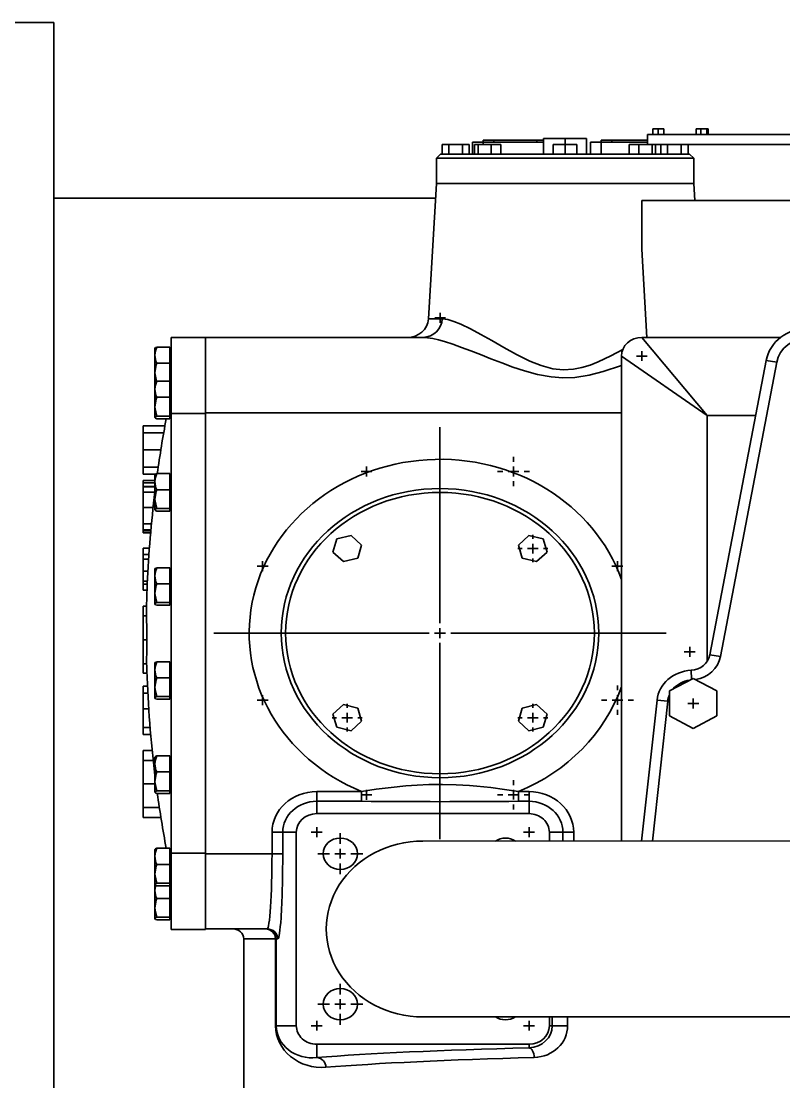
# Model space of a CAD drawing. Extents: x -12047294 to -5625356, y -1456591 to -622873.
# Drawn here: x -5749544.8 to -5749212.2, y -679261.5 to -678799.1 of the extents above; entities that cross this region are included whole.
import ezdxf

# ---------------------------------------------------------------- set-up
doc = ezdxf.new("R2010")
doc.units = 0
doc.header["$LTSCALE"] = 10
doc.header["$MEASUREMENT"] = 0
doc.layers.add('A-TEXTROOM-报建', color=210, linetype='Continuous')
doc.layers.add('M-W-EQUIP', color=156, linetype='Continuous', lineweight=35)

# ---------------------------------------------------------------- blocks, each defined once
blk = doc.blocks.new('300RT')
at = {"layer": 'M-W-EQUIP'}
for p, q in [((3973.77, 75.26, 0), (3973.77, 1548.94, 0)), ((3973.77, 1548.94, 0), (4005.76, 1548.94, 0)), ((3524.07, 1506.88, 0), (3682.09, 1506.88, 0)), ((3652.28, 1509.09, 0), (3652.28, 1506.88, 0)), ((3652.28, 1509.09, 0), (3653.07, 1509.09, 0)), ((3653.07, 1509.09, 0), (3653.07, 1506.88, 0)), ((3653.07, 1509.09, 0), (3656.01, 1509.09, 0)), ((3656.01, 1509.09, 0), (3656.01, 1506.88, 0)), ((3656.01, 1509.09, 0), (3658.16, 1509.09, 0)), ((3658.16, 1509.09, 0), (3658.16, 1506.88, 0)), ((3674.19, 1509.09, 0), (3674.19, 1506.88, 0)), ((3674.19, 1509.09, 0), (3676.82, 1509.09, 0)), ((3676.82, 1509.09, 0), (3676.82, 1506.88, 0)), ((3676.82, 1509.09, 0), (3679.45, 1509.09, 0)), ((3679.45, 1509.09, 0), (3679.45, 1506.88, 0)), ((3682.09, 1503.22, 0), (3682.09, 1506.88, 0)), ((3712.11, 1505.42, 0), (3712.11, 1499.55, 0)), ((3712.11, 1505.42, 0), (3722.64, 1505.42, 0)), ((3722.64, 1505.42, 0), (3722.64, 1503.22, 0)), ((3722.64, 1505.42, 0), (3733.18, 1505.42, 0)), ((3733.18, 1505.42, 0), (3733.18, 1499.55, 0)), ((3524.07, 1503.22, 0), (3662.23, 1503.22, 0)), ((3662.23, 1503.22, 0), (3524.07, 1503.22, 0)), ((3662.23, 1503.22, 0), (3662.23, 1499.55, 0)), ((3662.23, 1503.22, 0), (3665.57, 1503.22, 0)), ((3665.57, 1503.22, 0), (3665.57, 1499.55, 0)), ((3665.57, 1503.22, 0), (3672.26, 1503.22, 0)), ((3672.26, 1503.22, 0), (3672.26, 1499.55, 0)), ((3672.26, 1503.22, 0), (3675.61, 1503.22, 0)), ((3675.61, 1503.22, 0), (3675.61, 1499.55, 0)), ((3675.61, 1503.22, 0), (3678.19, 1503.22, 0)), ((3678.19, 1503.22, 0), (3675.61, 1503.22, 0)), ((3678.19, 1503.22, 0), (3678.19, 1499.55, 0)), ((3678.19, 1503.22, 0), (3679.92, 1503.22, 0)), ((3679.92, 1503.22, 0), (3679.92, 1499.55, 0)), ((3679.92, 1503.22, 0), (3686.39, 1503.22, 0)), ((3682.09, 1504.83, 0), (3699.68, 1504.83, 0)), ((3682.09, 1504.1, 0), (3704.95, 1504.1, 0)), ((3686.39, 1503.22, 0), (3686.39, 1499.55, 0)), ((3686.39, 1503.22, 0), (3691.12, 1503.22, 0)), ((3691.12, 1503.22, 0), (3691.12, 1499.55, 0)), ((3699.68, 1504.83, 0), (3699.68, 1504.1, 0)), ((3699.68, 1504.83, 0), (3704.95, 1504.83, 0)), ((3704.95, 1504.83, 0), (3704.95, 1504.1, 0)), ((3704.95, 1504.1, 0), (3710.21, 1504.1, 0)), ((3704.95, 1504.1, 0), (3704.95, 1499.55, 0)), ((3710.21, 1504.1, 0), (3710.21, 1499.55, 0)), ((3716.85, 1503.22, 0), (3716.85, 1499.55, 0)), ((3716.85, 1503.22, 0), (3722.64, 1503.22, 0)), ((3722.64, 1503.22, 0), (3722.64, 1499.55, 0)), ((3722.64, 1503.22, 0), (3728.44, 1503.22, 0)), ((3728.44, 1503.22, 0), (3728.44, 1499.55, 0)), ((3733.18, 1504.83, 0), (3736.55, 1504.83, 0)), ((3733.18, 1504.1, 0), (3762.89, 1504.1, 0)), ((3736.55, 1504.83, 0), (3736.55, 1504.1, 0)), ((3736.55, 1504.83, 0), (3757.62, 1504.83, 0)), ((3754.17, 1503.22, 0), (3754.17, 1499.55, 0)), ((3754.17, 1503.22, 0), (3758.9, 1503.22, 0)), ((3757.62, 1504.83, 0), (3757.62, 1504.1, 0)), ((3757.62, 1504.83, 0), (3762.89, 1504.83, 0)), ((3758.9, 1503.22, 0), (3758.9, 1499.55, 0)), ((3758.9, 1503.22, 0), (3765.37, 1503.22, 0)), ((3762.89, 1504.83, 0), (3762.89, 1504.1, 0)), ((3762.89, 1504.1, 0), (3768.15, 1504.1, 0)), ((3762.89, 1504.1, 0), (3762.89, 1503.22, 0)), ((3765.37, 1503.22, 0), (3765.37, 1499.55, 0)), ((3765.37, 1503.22, 0), (3767.1, 1503.22, 0)), ((3767.1, 1503.22, 0), (3767.1, 1499.55, 0)), ((3768.15, 1504.1, 0), (3768.15, 1499.55, 0)), ((3769.68, 1503.22, 0), (3769.68, 1499.55, 0)), ((3769.68, 1503.22, 0), (3773.03, 1503.22, 0)), ((3773.03, 1503.22, 0), (3773.03, 1499.55, 0)), ((3773.03, 1503.22, 0), (3779.72, 1503.22, 0)), ((3779.72, 1503.22, 0), (3779.72, 1499.55, 0)), ((3779.72, 1503.22, 0), (3783.06, 1503.22, 0)), ((3783.06, 1503.22, 0), (3783.06, 1499.55, 0)), ((3661.54, 1499.55, 0), (3659.44, 1498.08, 0)), ((3659.44, 1498.08, 0), (3659.44, 1488.54, 0)), ((3785.85, 1498.08, 0), (3659.44, 1498.08, 0)), ((3661.54, 1499.55, 0), (3783.74, 1499.55, 0)), ((3785.85, 1498.08, 0), (3783.74, 1499.55, 0)), ((3785.85, 1488.54, 0), (3785.85, 1498.08, 0)), ((3659.44, 1488.54, 0), (3658.95, 1482.09, 0)), ((3659.44, 1488.54, 0), (3785.85, 1488.54, 0)), ((3785.85, 1488.54, 0), (3659.44, 1488.54, 0)), ((3789.68, 1437.68, 0), (3785.85, 1488.54, 0)), ((3684.93, 1482.09, 0), (3579.31, 1482.09, 0)), ((3684.93, 1482.09, 0), (3684.93, 1463.89, 0)), ((3786.26, 1482.97, 0), (3973.77, 1482.97, 0)), ((3684.93, 1463.89, 0), (3682.4, 1430.73, 0)), ((3780.29, 1437.44, 0), (3783.01, 1437.68, 0)), ((3783.96, 1438.07, 0), (3781.28, 1438.07, 0)), ((3783.01, 1437.68, 0), (3789.68, 1437.68, 0)), ((3783.96, 1438.07, 0), (3783.96, 1439.93, 0)), ((3783.96, 1438.07, 0), (3786.63, 1438.07, 0)), ((3783.96, 1438.07, 0), (3783.96, 1436.2, 0)), ((3763.95, 1431.88, 0), (3769.06, 1433.99, 0)), ((3769.06, 1433.99, 0), (3773.81, 1435.74, 0)), ((3773.81, 1435.74, 0), (3777.2, 1436.77, 0)), ((3777.2, 1436.77, 0), (3780.29, 1437.44, 0)), ((3616.77, 1430.73, 0), (3684.93, 1430.73, 0)), ((3652.8, 1401.38, 0), (3684.93, 1430.73, 0)), ((3752.68, 1426.95, 0), (3758.56, 1429.54, 0)), ((3758.56, 1429.54, 0), (3763.95, 1431.88, 0)), ((3784.82, 1429.83, 0), (3781.83, 1429.19, 0)), ((3787.63, 1430.32, 0), (3784.82, 1429.83, 0)), ((3790.17, 1430.62, 0), (3787.63, 1430.32, 0)), ((3792.49, 1430.73, 0), (3790.17, 1430.62, 0)), ((3899.31, 1430.73, 0), (3792.49, 1430.73, 0)), ((3899.31, 1430.73, 0), (3899.31, 1402.48, 0)), ((3916.16, 1430.73, 0), (3899.31, 1430.73, 0)), ((3916.16, 1430.73, 0), (3916.16, 1402.12, 0)), ((3684.93, 1423.76, 0), (3684.93, 1425.62, 0)), ((3694.28, 1426.24, 0), (3700.17, 1423.8, 0)), ((3746.48, 1424.34, 0), (3752.68, 1426.95, 0)), ((3768.87, 1425.68, 0), (3764.14, 1424.27, 0)), ((3773.44, 1427.01, 0), (3768.87, 1425.68, 0)), ((3777.74, 1428.18, 0), (3773.44, 1427.01, 0)), ((3781.83, 1429.19, 0), (3777.74, 1428.18, 0)), ((3916.8, 1426.7, 0), (3916.16, 1426.7, 0)), ((3916.8, 1424.12, 0), (3916.8, 1427.14, 0)), ((3916.8, 1427.14, 0), (3923.22, 1427.14, 0)), ((3923.22, 1427.14, 0), (3923.83, 1425.66, 0)), ((3923.83, 1425.66, 0), (3924.06, 1424.12, 0)), ((3924.06, 1424.12, 0), (3924.06, 1426.7, 0)), ((3623.83, 1422.1, 0), (3618.64, 1421.47, 0)), ((3623.83, 1422.1, 0), (3651.54, 1311.52, 0)), ((3652.8, 1401.38, 0), (3694.94, 1423.76, 0)), ((3684.93, 1423.76, 0), (3682.25, 1423.76, 0)), ((3684.93, 1423.76, 0), (3687.61, 1423.76, 0)), ((3684.93, 1423.76, 0), (3684.93, 1421.9, 0)), ((3694.94, 1423.76, 0), (3694.94, 1241.67, 0)), ((3700.17, 1423.8, 0), (3706.4, 1421.54, 0)), ((3734.42, 1420.21, 0), (3739.93, 1421.89, 0)), ((3739.93, 1421.89, 0), (3746.48, 1424.34, 0)), ((3759.02, 1422.72, 0), (3753.75, 1421.17, 0)), ((3764.14, 1424.27, 0), (3759.02, 1422.72, 0)), ((3916.8, 1421.09, 0), (3916.8, 1424.12, 0)), ((3924.06, 1417.57, 0), (3924.06, 1424.12, 0)), ((3646.35, 1310.89, 0), (3618.64, 1421.47, 0)), ((3703.9, 1417.91, 0), (3694.94, 1420.2, 0)), ((3710.85, 1416.56, 0), (3703.9, 1417.91, 0)), ((3706.4, 1421.54, 0), (3710.28, 1420.37, 0)), ((3710.28, 1420.37, 0), (3714.34, 1419.42, 0)), ((3714.34, 1419.42, 0), (3718.53, 1418.79, 0)), ((3718.53, 1418.79, 0), (3723.57, 1418.6, 0)), ((3723.57, 1418.6, 0), (3728.58, 1419.01, 0)), ((3728.58, 1419.01, 0), (3734.42, 1420.21, 0)), ((3742.59, 1418.19, 0), (3736.19, 1416.85, 0)), ((3748.25, 1419.62, 0), (3742.59, 1418.19, 0)), ((3753.75, 1421.17, 0), (3748.25, 1419.62, 0)), ((3916.8, 1421.09, 0), (3923.22, 1421.09, 0)), ((3916.8, 1417.57, 0), (3916.8, 1421.09, 0)), ((3916.8, 1414.31, 0), (3916.8, 1417.57, 0)), ((3923.22, 1421.09, 0), (3923.5, 1420.42, 0)), ((3923.5, 1420.42, 0), (3924.06, 1417.57, 0)), ((3924.06, 1417.57, 0), (3924.02, 1416.78, 0)), ((3924.06, 1417.57, 0), (3924.06, 1413.81, 0)), ((3717.9, 1415.73, 0), (3710.85, 1416.56, 0)), ((3723.76, 1415.58, 0), (3717.9, 1415.73, 0)), ((3729.49, 1415.91, 0), (3723.76, 1415.58, 0)), ((3736.19, 1416.85, 0), (3729.49, 1415.91, 0)), ((3916.8, 1413.86, 0), (3916.16, 1413.86, 0)), ((3916.8, 1411.29, 0), (3916.8, 1414.31, 0)), ((3916.8, 1414.31, 0), (3923.22, 1414.31, 0)), ((3923.22, 1414.31, 0), (3923.83, 1412.83, 0)), ((3924.02, 1416.78, 0), (3923.29, 1414.31, 0)), ((3924.06, 1411.29, 0), (3924.06, 1413.86, 0)), ((3916.8, 1408.26, 0), (3916.8, 1411.29, 0)), ((3923.83, 1412.83, 0), (3924.06, 1411.29, 0)), ((3924.06, 1404.74, 0), (3924.06, 1411.29, 0)), ((3916.8, 1404.74, 0), (3916.8, 1408.26, 0)), ((3916.8, 1408.26, 0), (3923.22, 1408.26, 0)), ((3923.22, 1408.26, 0), (3923.5, 1407.59, 0)), ((3923.5, 1407.59, 0), (3924.06, 1404.74, 0)), ((3899.31, 1402.48, 0), (3694.94, 1402.48, 0)), ((3899.31, 1402.48, 0), (3899.31, 1236.9, 0)), ((3916.16, 1402.12, 0), (3899.31, 1402.12, 0)), ((3899.31, 1402.12, 0), (3899.31, 1237.05, 0)), ((3916.16, 1402.12, 0), (3916.16, 1237.05, 0)), ((3916.8, 1401.22, 0), (3916.8, 1404.74, 0)), ((3924.02, 1403.95, 0), (3923.22, 1401.22, 0)), ((3924.06, 1404.74, 0), (3924.02, 1403.95, 0)), ((3924.06, 1404.74, 0), (3924.06, 1400.72, 0)), ((3652.8, 1401.38, 0), (3629.02, 1401.38, 0)), ((3652.8, 1309.15, 0), (3652.8, 1401.38, 0)), ((3916.16, 1400.66, 0), (3916.8, 1400.66, 0)), ((3916.8, 1401.22, 0), (3923.22, 1401.22, 0)), ((3916.8, 1400.72, 0), (3916.8, 1401.22, 0)), ((3916.8, 1400.21, 0), (3916.8, 1400.72, 0)), ((3916.8, 1400.21, 0), (3923.22, 1400.21, 0)), ((3923.22, 1401.22, 0), (3923.83, 1400.97, 0)), ((3923.83, 1400.97, 0), (3924.06, 1400.72, 0)), ((3784.06, 1323.4, 0), (3784.06, 1397.06, 0)), ((3919.17, 1397.58, 0), (3929.86, 1397.58, 0)), ((3919.78, 1394.96, 0), (3929.86, 1394.96, 0)), ((3929.86, 1397.58, 0), (3929.86, 1394.96, 0)), ((3929.86, 1394.96, 0), (3929.86, 1388.49, 0)), ((3747.96, 1384.09, 0), (3747.96, 1385.93, 0)), ((3921.18, 1388.49, 0), (3929.86, 1388.49, 0)), ((3929.86, 1388.49, 0), (3929.86, 1382.02, 0)), ((3747.96, 1380.42, 0), (3747.96, 1382.26, 0)), ((3820.16, 1380.42, 0), (3820.16, 1382.29, 0)), ((3922.46, 1382.02, 0), (3929.86, 1382.02, 0)), ((3929.86, 1382.02, 0), (3929.86, 1379.4, 0)), ((3742.69, 1380.42, 0), (3740.06, 1380.42, 0)), ((3747.96, 1380.42, 0), (3745.33, 1380.42, 0)), ((3747.96, 1380.42, 0), (3750.6, 1380.42, 0)), ((3747.96, 1380.42, 0), (3747.96, 1378.59, 0)), ((3753.23, 1380.42, 0), (3755.86, 1380.42, 0)), ((3820.16, 1380.42, 0), (3817.48, 1380.42, 0)), ((3820.16, 1380.42, 0), (3822.84, 1380.42, 0)), ((3820.16, 1380.42, 0), (3820.16, 1378.56, 0)), ((3916.8, 1379.18, 0), (3916.16, 1379.18, 0)), ((3916.8, 1376.6, 0), (3916.8, 1379.62, 0)), ((3916.8, 1379.62, 0), (3923.22, 1379.62, 0)), ((3923.22, 1379.62, 0), (3923.83, 1378.14, 0)), ((3923.78, 1379.4, 0), (3929.86, 1379.4, 0)), ((3923.83, 1378.14, 0), (3924.06, 1376.6, 0)), ((3924.06, 1376.6, 0), (3924.06, 1379.18, 0)), ((3747.96, 1376.75, 0), (3747.96, 1374.92, 0)), ((3916.8, 1373.58, 0), (3916.8, 1376.6, 0)), ((3924.06, 1377.05, 0), (3929.86, 1377.05, 0)), ((3924.06, 1370.05, 0), (3924.06, 1376.6, 0)), ((3924.06, 1376.17, 0), (3929.86, 1376.17, 0)), ((3924.06, 1374.83, 0), (3929.86, 1374.83, 0)), ((3924.06, 1374.63, 0), (3929.86, 1374.63, 0)), ((3929.86, 1377.05, 0), (3929.86, 1376.17, 0)), ((3916.8, 1373.58, 0), (3923.22, 1373.58, 0)), ((3916.8, 1370.05, 0), (3916.8, 1373.58, 0)), ((3916.8, 1366.53, 0), (3916.8, 1370.05, 0)), ((3923.22, 1373.58, 0), (3923.5, 1372.9, 0)), ((3923.5, 1372.9, 0), (3924.06, 1370.05, 0)), ((3924.06, 1370.05, 0), (3924.02, 1369.27, 0)), ((3924.06, 1370.05, 0), (3924.06, 1366.03, 0)), ((3924.1, 1372.63, 0), (3929.86, 1372.63, 0)), ((3916.16, 1365.97, 0), (3916.8, 1365.97, 0)), ((3916.8, 1366.53, 0), (3923.22, 1366.53, 0)), ((3916.8, 1366.03, 0), (3916.8, 1366.53, 0)), ((3916.8, 1365.53, 0), (3916.8, 1366.03, 0)), ((3924.02, 1369.27, 0), (3923.22, 1366.53, 0)), ((3923.22, 1366.53, 0), (3923.83, 1366.28, 0)), ((3923.83, 1366.28, 0), (3924.06, 1366.03, 0)), ((3924.97, 1366.88, 0), (3929.86, 1366.88, 0)), ((3916.8, 1365.53, 0), (3923.22, 1365.53, 0)), ((3925.79, 1360.72, 0), (3929.86, 1360.72, 0)), ((3926.07, 1358.45, 0), (3929.86, 1358.45, 0)), ((3926.1, 1358.19, 0), (3929.86, 1358.19, 0)), ((3733.32, 1355.07, 0), (3731.43, 1350.16, 0)), ((3740.37, 1356.38, 0), (3733.32, 1355.07, 0)), ((3738.48, 1355.14, 0), (3738.48, 1356.61, 0)), ((3745.53, 1352.79, 0), (3740.37, 1356.38, 0)), ((3827.75, 1356.38, 0), (3822.59, 1352.79, 0)), ((3834.8, 1355.07, 0), (3827.75, 1356.38, 0)), ((3836.69, 1350.16, 0), (3834.8, 1355.07, 0)), ((3926.2, 1357.32, 0), (3929.86, 1357.32, 0)), ((3733.21, 1351.47, 0), (3731.11, 1351.47, 0)), ((3731.43, 1350.16, 0), (3736.59, 1346.56, 0)), ((3738.48, 1351.47, 0), (3735.85, 1351.47, 0)), ((3738.48, 1351.47, 0), (3738.48, 1353.31, 0)), ((3738.48, 1351.47, 0), (3741.11, 1351.47, 0)), ((3738.48, 1351.47, 0), (3738.48, 1349.64, 0)), ((3743.64, 1347.88, 0), (3745.53, 1352.79, 0)), ((3743.75, 1351.47, 0), (3745.85, 1351.47, 0)), ((3822.59, 1352.79, 0), (3824.48, 1347.88, 0)), ((3831.53, 1346.56, 0), (3836.69, 1350.16, 0)), ((3926.79, 1351.68, 0), (3929.86, 1351.68, 0)), ((3929.86, 1351.68, 0), (3929.86, 1349.24, 0)), ((3696.91, 1344.87, 0), (3696.91, 1346.73, 0)), ((3736.59, 1346.56, 0), (3743.64, 1347.88, 0)), ((3738.48, 1347.8, 0), (3738.48, 1346.34, 0)), ((3824.48, 1347.88, 0), (3831.53, 1346.56, 0)), ((3871.21, 1344.87, 0), (3871.21, 1346.73, 0)), ((3927.02, 1349.24, 0), (3929.86, 1349.24, 0)), ((3927.17, 1347.48, 0), (3929.86, 1347.48, 0)), ((3696.91, 1344.87, 0), (3694.23, 1344.87, 0)), ((3696.91, 1344.87, 0), (3699.59, 1344.87, 0)), ((3696.91, 1344.87, 0), (3696.91, 1343.01, 0)), ((3871.21, 1344.87, 0), (3868.54, 1344.87, 0)), ((3871.21, 1344.87, 0), (3873.89, 1344.87, 0)), ((3871.21, 1344.87, 0), (3871.21, 1343.01, 0)), ((3916.8, 1343.85, 0), (3916.16, 1343.85, 0)), ((3916.8, 1341.27, 0), (3916.8, 1344.29, 0)), ((3916.8, 1344.29, 0), (3923.22, 1344.29, 0)), ((3923.22, 1344.29, 0), (3923.83, 1342.81, 0)), ((3923.83, 1342.81, 0), (3924.06, 1341.27, 0)), ((3924.06, 1341.27, 0), (3924.06, 1343.85, 0)), ((3927.51, 1342.96, 0), (3929.86, 1342.96, 0)), ((3916.8, 1338.25, 0), (3916.8, 1341.27, 0)), ((3916.8, 1334.73, 0), (3916.8, 1338.25, 0)), ((3916.8, 1338.25, 0), (3923.22, 1338.25, 0)), ((3923.22, 1338.25, 0), (3923.5, 1337.57, 0)), ((3924.06, 1334.73, 0), (3924.06, 1341.27, 0)), ((3927.73, 1339.21, 0), (3929.86, 1339.21, 0)), ((3927.94, 1335.87, 0), (3927.83, 1338.13, 0)), ((3927.83, 1338.13, 0), (3929.86, 1338.13, 0)), ((3929.86, 1338.13, 0), (3929.86, 1335.87, 0)), ((3916.8, 1331.2, 0), (3916.8, 1334.73, 0)), ((3923.5, 1337.57, 0), (3924.06, 1334.73, 0)), ((3924.06, 1334.73, 0), (3924.02, 1333.94, 0)), ((3924.06, 1334.73, 0), (3924.06, 1330.7, 0)), ((3927.94, 1335.87, 0), (3929.86, 1335.87, 0)), ((3916.16, 1330.65, 0), (3916.8, 1330.65, 0)), ((3916.8, 1331.2, 0), (3923.22, 1331.2, 0)), ((3916.8, 1330.7, 0), (3916.8, 1331.2, 0)), ((3916.8, 1330.2, 0), (3916.8, 1330.7, 0)), ((3916.8, 1330.2, 0), (3923.22, 1330.2, 0)), ((3924.02, 1333.94, 0), (3923.22, 1331.2, 0)), ((3923.22, 1331.2, 0), (3923.83, 1330.96, 0)), ((3923.83, 1330.96, 0), (3924.06, 1330.7, 0)), ((3928.19, 1329.85, 0), (3929.86, 1329.85, 0)), ((3928.22, 1326.27, 0), (3929.86, 1326.27, 0)), ((3778.79, 1319.73, 0), (3673.03, 1319.73, 0)), ((3784.06, 1319.73, 0), (3781.43, 1319.73, 0)), ((3784.06, 1319.73, 0), (3784.06, 1321.56, 0)), ((3784.06, 1319.73, 0), (3786.69, 1319.73, 0)), ((3784.06, 1319.73, 0), (3784.06, 1317.89, 0)), ((3789.33, 1319.73, 0), (3895.09, 1319.73, 0)), ((3661.39, 1312.72, 0), (3661.39, 1314.58, 0)), ((3784.06, 1316.06, 0), (3784.06, 1242.4, 0)), ((3928.07, 1315.47, 0), (3928.06, 1317.19, 0)), ((3928.06, 1317.19, 0), (3929.86, 1317.19, 0)), ((3928.08, 1313.66, 0), (3928.07, 1315.47, 0)), ((3651.54, 1311.52, 0), (3646.35, 1310.89, 0)), ((3661.39, 1312.72, 0), (3658.72, 1312.72, 0)), ((3661.39, 1312.72, 0), (3664.07, 1312.72, 0)), ((3661.39, 1312.72, 0), (3661.39, 1310.86, 0)), ((3928.11, 1311.98, 0), (3928.08, 1313.66, 0)), ((3928.15, 1310.4, 0), (3928.11, 1311.98, 0)), ((3928.16, 1309.03, 0), (3928.15, 1310.4, 0)), ((3916.8, 1308.52, 0), (3916.16, 1308.52, 0)), ((3916.8, 1305.94, 0), (3916.8, 1308.96, 0)), ((3916.8, 1308.96, 0), (3923.22, 1308.96, 0)), ((3923.22, 1308.96, 0), (3923.83, 1307.48, 0)), ((3923.83, 1307.48, 0), (3924.06, 1305.94, 0)), ((3924.06, 1305.94, 0), (3924.06, 1308.52, 0)), ((3928.15, 1308.14, 0), (3928.16, 1309.03, 0)), ((3928.15, 1308.14, 0), (3929.86, 1308.14, 0)), ((3659.71, 1302.72, 0), (3648.02, 1298.02, 0)), ((3671.4, 1298.02, 0), (3659.71, 1302.72, 0)), ((3660.77, 1305.76, 0), (3660.47, 1302.42, 0)), ((3916.8, 1302.92, 0), (3916.8, 1305.94, 0)), ((3916.8, 1302.92, 0), (3923.22, 1302.92, 0)), ((3916.8, 1299.39, 0), (3916.8, 1302.92, 0)), ((3923.22, 1302.92, 0), (3923.5, 1302.24, 0)), ((3923.5, 1302.24, 0), (3924.06, 1299.39, 0)), ((3924.06, 1299.39, 0), (3924.06, 1305.94, 0)), ((3928.01, 1304.65, 0), (3929.86, 1304.65, 0)), ((3696.91, 1298.26, 0), (3696.91, 1300.09, 0)), ((3916.8, 1295.87, 0), (3916.8, 1299.39, 0)), ((3924.02, 1298.61, 0), (3923.22, 1295.87, 0)), ((3924.06, 1299.39, 0), (3924.02, 1298.61, 0)), ((3924.06, 1299.39, 0), (3924.06, 1295.37, 0)), ((3927.75, 1299.76, 0), (3929.86, 1299.76, 0)), ((3648.02, 1298.02, 0), (3648.02, 1288.62, 0)), ((3659.65, 1293.32, 0), (3659.65, 1295.18, 0)), ((3671.4, 1288.62, 0), (3671.4, 1298.02, 0)), ((3677.47, 1294.56, 0), (3672.23, 1294.19, 0)), ((3679.75, 1241.67, 0), (3672.23, 1294.19, 0)), ((3677.47, 1294.56, 0), (3685.05, 1241.67, 0)), ((3691.64, 1294.59, 0), (3689.01, 1294.59, 0)), ((3696.91, 1294.59, 0), (3694.28, 1294.59, 0)), ((3696.91, 1294.59, 0), (3696.91, 1296.42, 0)), ((3696.91, 1294.59, 0), (3699.54, 1294.59, 0)), ((3696.91, 1294.59, 0), (3696.91, 1292.75, 0)), ((3702.18, 1294.59, 0), (3704.81, 1294.59, 0)), ((3871.21, 1294.59, 0), (3868.54, 1294.59, 0)), ((3871.21, 1294.59, 0), (3871.21, 1296.45, 0)), ((3871.21, 1294.59, 0), (3873.89, 1294.59, 0)), ((3871.21, 1294.59, 0), (3871.21, 1292.72, 0)), ((3916.16, 1295.31, 0), (3916.8, 1295.31, 0)), ((3916.8, 1295.87, 0), (3923.22, 1295.87, 0)), ((3916.8, 1295.37, 0), (3916.8, 1295.87, 0)), ((3916.8, 1294.87, 0), (3916.8, 1295.37, 0)), ((3916.8, 1294.87, 0), (3923.22, 1294.87, 0)), ((3923.22, 1295.87, 0), (3923.83, 1295.63, 0)), ((3923.83, 1295.63, 0), (3924.06, 1295.37, 0)), ((3927.59, 1297.21, 0), (3929.86, 1297.21, 0)), ((3659.65, 1293.32, 0), (3656.97, 1293.32, 0)), ((3659.65, 1293.32, 0), (3662.32, 1293.32, 0)), ((3659.65, 1293.32, 0), (3659.65, 1291.45, 0)), ((3696.91, 1290.92, 0), (3696.91, 1289.09, 0)), ((3736.59, 1292.89, 0), (3731.43, 1289.3, 0)), ((3743.64, 1291.58, 0), (3736.59, 1292.89, 0)), ((3738.48, 1291.65, 0), (3738.48, 1293.12, 0)), ((3745.53, 1286.67, 0), (3743.64, 1291.58, 0)), ((3824.48, 1291.58, 0), (3822.59, 1286.67, 0)), ((3831.53, 1292.89, 0), (3824.48, 1291.58, 0)), ((3829.64, 1291.65, 0), (3829.64, 1293.12, 0)), ((3836.69, 1289.3, 0), (3831.53, 1292.89, 0)), ((3927.14, 1291.27, 0), (3929.86, 1291.27, 0)), ((3648.02, 1288.62, 0), (3659.71, 1283.91, 0)), ((3659.71, 1283.91, 0), (3671.4, 1288.62, 0)), ((3733.21, 1287.98, 0), (3731.11, 1287.98, 0)), ((3731.43, 1289.3, 0), (3733.32, 1284.39, 0)), ((3738.48, 1287.98, 0), (3735.85, 1287.98, 0)), ((3738.48, 1287.98, 0), (3738.48, 1289.82, 0)), ((3738.48, 1287.98, 0), (3741.11, 1287.98, 0)), ((3738.48, 1287.98, 0), (3738.48, 1286.15, 0)), ((3740.37, 1283.08, 0), (3745.53, 1286.67, 0)), ((3743.75, 1287.98, 0), (3745.85, 1287.98, 0)), ((3824.37, 1287.98, 0), (3822.27, 1287.98, 0)), ((3822.59, 1286.67, 0), (3827.75, 1283.08, 0)), ((3829.64, 1287.98, 0), (3827.01, 1287.98, 0)), ((3829.64, 1287.98, 0), (3829.64, 1289.82, 0)), ((3829.64, 1287.98, 0), (3832.27, 1287.98, 0)), ((3829.64, 1287.98, 0), (3829.64, 1286.15, 0)), ((3834.8, 1284.39, 0), (3836.69, 1289.3, 0)), ((3834.91, 1287.98, 0), (3837.02, 1287.98, 0)), ((3733.32, 1284.39, 0), (3740.37, 1283.08, 0)), ((3738.48, 1284.32, 0), (3738.48, 1282.85, 0)), ((3827.75, 1283.08, 0), (3834.8, 1284.39, 0)), ((3829.64, 1284.32, 0), (3829.64, 1282.85, 0)), ((3926.47, 1284.28, 0), (3929.86, 1284.28, 0)), ((3926.18, 1281.7, 0), (3929.86, 1281.7, 0)), ((3925.44, 1275.68, 0), (3929.86, 1275.68, 0)), ((3929.86, 1275.68, 0), (3929.86, 1271.92, 0)), ((3916.8, 1273.19, 0), (3916.16, 1273.19, 0)), ((3916.8, 1270.61, 0), (3916.8, 1273.64, 0)), ((3916.8, 1273.64, 0), (3923.22, 1273.64, 0)), ((3916.8, 1267.59, 0), (3916.8, 1270.61, 0)), ((3923.22, 1273.64, 0), (3923.83, 1272.16, 0)), ((3923.83, 1272.16, 0), (3924.06, 1270.61, 0)), ((3924.06, 1270.61, 0), (3924.06, 1273.19, 0)), ((3924.06, 1264.07, 0), (3924.06, 1270.61, 0)), ((3924.92, 1271.92, 0), (3929.86, 1271.92, 0)), ((3929.86, 1271.92, 0), (3929.86, 1263.09, 0)), ((3916.8, 1267.59, 0), (3923.22, 1267.59, 0)), ((3916.8, 1264.07, 0), (3916.8, 1267.59, 0)), ((3923.22, 1267.59, 0), (3923.5, 1266.91, 0)), ((3923.5, 1266.91, 0), (3924.06, 1264.07, 0)), ((3747.96, 1262.7, 0), (3747.96, 1264.54, 0)), ((3765.92, 1262.27, 0), (3769.59, 1262.5, 0)), ((3769.59, 1262.5, 0), (3776.16, 1262.8, 0)), ((3776.16, 1262.8, 0), (3782.84, 1262.92, 0)), ((3782.84, 1262.92, 0), (3789.51, 1262.87, 0)), ((3789.51, 1262.87, 0), (3795.24, 1262.67, 0)), ((3795.24, 1262.67, 0), (3800.9, 1262.36, 0)), ((3800.9, 1262.36, 0), (3808.1, 1261.79, 0)), ((3916.8, 1260.55, 0), (3916.8, 1264.07, 0)), ((3924.02, 1263.28, 0), (3923.22, 1260.55, 0)), ((3924.06, 1264.07, 0), (3924.02, 1263.28, 0)), ((3924.06, 1264.07, 0), (3924.06, 1260.04, 0)), ((3924.06, 1263.09, 0), (3929.86, 1263.09, 0)), ((3929.86, 1263.09, 0), (3929.86, 1254.23, 0)), ((3742.69, 1259.03, 0), (3740.06, 1259.03, 0)), ((3740.34, 1256.59, 0), (3740.34, 1260.25, 0)), ((3740.34, 1260.25, 0), (3745.51, 1260.25, 0)), ((3747.96, 1259.03, 0), (3745.33, 1259.03, 0)), ((3745.51, 1260.25, 0), (3752.34, 1261.03, 0)), ((3745.51, 1256.59, 0), (3745.51, 1260.25, 0)), ((3747.96, 1259.03, 0), (3747.96, 1260.87, 0)), ((3747.96, 1259.03, 0), (3750.6, 1259.03, 0)), ((3747.96, 1259.03, 0), (3747.96, 1257.2, 0)), ((3752.34, 1261.03, 0), (3759.16, 1261.72, 0)), ((3753.23, 1259.03, 0), (3755.86, 1259.03, 0)), ((3759.16, 1261.72, 0), (3765.92, 1262.27, 0)), ((3808.1, 1261.79, 0), (3815.34, 1261.08, 0)), ((3815.34, 1261.08, 0), (3822.61, 1260.25, 0)), ((3820.16, 1259.03, 0), (3817.48, 1259.03, 0)), ((3820.16, 1259.03, 0), (3820.16, 1260.9, 0)), ((3820.16, 1259.03, 0), (3822.84, 1259.03, 0)), ((3820.16, 1259.03, 0), (3820.16, 1257.17, 0)), ((3822.61, 1256.59, 0), (3822.61, 1260.25, 0)), ((3822.61, 1260.25, 0), (3844.63, 1260.25, 0)), ((3844.63, 1256.59, 0), (3844.63, 1260.25, 0)), ((3916.16, 1259.99, 0), (3916.8, 1259.99, 0)), ((3916.8, 1260.55, 0), (3923.22, 1260.55, 0)), ((3916.8, 1260.04, 0), (3916.8, 1260.55, 0)), ((3916.8, 1259.54, 0), (3916.8, 1260.04, 0)), ((3916.8, 1259.54, 0), (3923.22, 1259.54, 0)), ((3923.22, 1260.55, 0), (3923.83, 1260.3, 0)), ((3923.83, 1260.3, 0), (3924.06, 1260.04, 0)), ((3740.34, 1256.59, 0), (3740.34, 1251.94, 0)), ((3745.51, 1256.59, 0), (3740.34, 1256.59, 0)), ((3747.96, 1255.37, 0), (3747.96, 1253.53, 0)), ((3844.63, 1256.59, 0), (3822.61, 1256.59, 0)), ((3844.63, 1256.59, 0), (3844.63, 1251.94, 0)), ((3740.34, 1251.94, 0), (3844.63, 1251.94, 0)), ((3921.14, 1250.47, 0), (3929.86, 1250.47, 0)), ((3921.9, 1254.23, 0), (3929.86, 1254.23, 0)), ((3929.86, 1254.23, 0), (3929.86, 1250.47, 0)), ((3740.34, 1244.97, 0), (3740.34, 1246.83, 0)), ((3844.63, 1244.97, 0), (3844.63, 1246.83, 0)), ((3723.66, 1244.97, 0), (3718.4, 1244.97, 0)), ((3718.4, 1241.67, 0), (3718.4, 1244.97, 0)), ((3723.66, 1244.97, 0), (3730.33, 1244.97, 0)), ((3723.66, 1244.97, 0), (3723.66, 1241.67, 0)), ((3730.33, 1241.67, 0), (3730.33, 1244.97, 0)), ((3740.34, 1244.97, 0), (3737.67, 1244.97, 0)), ((3740.34, 1244.97, 0), (3743.02, 1244.97, 0)), ((3740.34, 1244.97, 0), (3740.34, 1243.11, 0)), ((3833.05, 1240.57, 0), (3833.05, 1244.6, 0)), ((3844.63, 1244.97, 0), (3841.96, 1244.97, 0)), ((3844.63, 1244.97, 0), (3847.31, 1244.97, 0)), ((3844.63, 1244.97, 0), (3844.63, 1243.11, 0)), ((3854.64, 1244.97, 0), (3854.64, 1172.34, 0)), ((3861.31, 1244.97, 0), (3854.64, 1244.97, 0)), ((3861.31, 1236.9, 0), (3861.31, 1244.97, 0)), ((3861.31, 1244.97, 0), (3866.57, 1244.97, 0)), ((3866.57, 1244.97, 0), (3866.57, 1236.9, 0)), ((3792.49, 1241.67, 0), (3130.62, 1241.7, 0)), ((3833.05, 1236.9, 0), (3833.05, 1238.73, 0)), ((3916.8, 1238.51, 0), (3916.16, 1238.51, 0)), ((3916.8, 1235.93, 0), (3916.8, 1238.95, 0)), ((3916.8, 1238.95, 0), (3923.22, 1238.95, 0)), ((3923.22, 1238.95, 0), (3923.83, 1237.47, 0)), ((3924.06, 1235.93, 0), (3924.06, 1238.51, 0)), ((3827.78, 1236.9, 0), (3821.98, 1236.9, 0)), ((3833.05, 1236.9, 0), (3830.41, 1236.9, 0)), ((3833.05, 1236.9, 0), (3835.68, 1236.9, 0)), ((3833.05, 1236.9, 0), (3833.05, 1235.06, 0)), ((3838.31, 1236.9, 0), (3844.11, 1236.9, 0)), ((3861.31, 1236.9, 0), (3866.57, 1236.9, 0)), ((3866.57, 1236.9, 0), (3899.31, 1236.9, 0)), ((3916.16, 1237.05, 0), (3899.31, 1237.05, 0)), ((3899.31, 1217.37, 0), (3899.31, 1236.9, 0)), ((3916.16, 1237.05, 0), (3916.16, 1208.43, 0)), ((3916.8, 1232.9, 0), (3916.8, 1235.93, 0)), ((3923.83, 1237.47, 0), (3924.06, 1235.93, 0)), ((3924.06, 1229.38, 0), (3924.06, 1235.93, 0)), ((3833.05, 1233.23, 0), (3833.05, 1229.2, 0)), ((3916.8, 1232.9, 0), (3923.22, 1232.9, 0)), ((3916.8, 1229.38, 0), (3916.8, 1232.9, 0)), ((3923.22, 1232.9, 0), (3923.5, 1232.23, 0)), ((3923.5, 1232.23, 0), (3924.06, 1229.38, 0)), ((3916.8, 1225.86, 0), (3916.8, 1229.38, 0)), ((3924.02, 1228.59, 0), (3923.22, 1225.86, 0)), ((3924.06, 1229.38, 0), (3924.02, 1228.59, 0)), ((3924.06, 1229.38, 0), (3924.06, 1225.36, 0)), ((3916.16, 1225.3, 0), (3916.8, 1225.3, 0)), ((3916.8, 1225.86, 0), (3923.22, 1225.86, 0)), ((3916.8, 1225.36, 0), (3916.8, 1225.86, 0)), ((3916.8, 1224.86, 0), (3916.8, 1225.36, 0)), ((3916.8, 1224.86, 0), (3923.22, 1224.86, 0)), ((3916.8, 1223.1, 0), (3916.8, 1224.86, 0)), ((3916.8, 1220.07, 0), (3916.8, 1223.1, 0)), ((3923.22, 1225.86, 0), (3923.83, 1225.61, 0)), ((3923.67, 1225.03, 0), (3923.83, 1224.64, 0)), ((3923.83, 1225.61, 0), (3924.06, 1225.36, 0)), ((3923.83, 1224.64, 0), (3924.06, 1223.1, 0)), ((3924.06, 1223.1, 0), (3924.06, 1225.36, 0)), ((3924.06, 1216.55, 0), (3924.06, 1223.1, 0)), ((3916.8, 1220.07, 0), (3923.22, 1220.07, 0)), ((3916.8, 1216.55, 0), (3916.8, 1220.07, 0)), ((3923.22, 1220.07, 0), (3923.5, 1219.4, 0)), ((3923.5, 1219.4, 0), (3924.06, 1216.55, 0)), ((3899.31, 1217.37, 0), (3899.31, 1208.43, 0)), ((3916.8, 1213.03, 0), (3916.8, 1216.55, 0)), ((3924.02, 1215.76, 0), (3923.22, 1213.03, 0)), ((3924.06, 1216.55, 0), (3924.02, 1215.76, 0)), ((3924.06, 1216.55, 0), (3924.06, 1212.53, 0)), ((3916.16, 1212.47, 0), (3916.8, 1212.47, 0)), ((3916.8, 1213.03, 0), (3923.22, 1213.03, 0)), ((3916.8, 1212.53, 0), (3916.8, 1213.03, 0)), ((3916.8, 1212.02, 0), (3916.8, 1212.53, 0)), ((3916.8, 1212.02, 0), (3923.22, 1212.02, 0)), ((3923.22, 1213.03, 0), (3923.83, 1212.78, 0)), ((3923.83, 1212.78, 0), (3924.06, 1212.53, 0)), ((3868.98, 1208.65, 0), (3899.31, 1208.65, 0)), ((3916.16, 1208.43, 0), (3899.31, 1208.43, 0)), ((3864.59, 1204.98, 0), (3863.72, 1204.98, 0)), ((3864.59, 1172.34, 0), (3864.59, 1204.98, 0)), ((3864.59, 1204.98, 0), (3864.87, 1204.98, 0)), ((3864.87, 1204.98, 0), (3864.87, 1172.34, 0)), ((3880.49, 1204.98, 0), (3864.87, 1204.98, 0)), ((3880.49, 1146.22, 0), (3880.49, 1204.98, 0)), ((3833.05, 1184.08, 0), (3833.05, 1188.11, 0)), ((3827.78, 1180.41, 0), (3821.98, 1180.41, 0)), ((3833.05, 1180.41, 0), (3830.41, 1180.41, 0)), ((3833.05, 1180.41, 0), (3833.05, 1182.24, 0)), ((3833.05, 1180.41, 0), (3835.68, 1180.41, 0)), ((3833.05, 1180.41, 0), (3833.05, 1178.57, 0)), ((3838.31, 1180.41, 0), (3844.11, 1180.41, 0)), ((3792.49, 1175.64, 0), (3130.62, 1175.63, 0)), ((3721.38, 1172.34, 0), (3721.38, 1175.64, 0)), ((3728.89, 1175.64, 0), (3728.89, 1172.34, 0)), ((3730.33, 1172.34, 0), (3730.33, 1175.64, 0)), ((3833.05, 1176.74, 0), (3833.05, 1172.7, 0)), ((3728.89, 1172.34, 0), (3721.38, 1172.34, 0)), ((3728.89, 1172.34, 0), (3730.33, 1172.34, 0)), ((3740.34, 1172.34, 0), (3737.67, 1172.34, 0)), ((3740.34, 1172.34, 0), (3740.34, 1174.2, 0)), ((3740.34, 1172.34, 0), (3743.02, 1172.34, 0)), ((3740.34, 1172.34, 0), (3740.34, 1170.47, 0)), ((3844.63, 1172.34, 0), (3841.96, 1172.34, 0)), ((3844.63, 1172.34, 0), (3844.63, 1174.2, 0)), ((3844.63, 1172.34, 0), (3847.31, 1172.34, 0)), ((3844.63, 1172.34, 0), (3844.63, 1170.47, 0)), ((3864.59, 1172.34, 0), (3854.64, 1172.34, 0)), ((3864.59, 1172.34, 0), (3864.87, 1172.34, 0)), ((3738.57, 1162.92, 0), (3738.25, 1162.37, 0)), ((3738.96, 1163.38, 0), (3738.57, 1162.92, 0)), ((3739.39, 1163.72, 0), (3738.96, 1163.38, 0)), ((3739.86, 1163.95, 0), (3739.39, 1163.72, 0)), ((3740.34, 1164.05, 0), (3739.86, 1163.95, 0)), ((3740.34, 1164.05, 0), (3740.34, 1165.37, 0)), ((3844.63, 1165.37, 0), (3740.34, 1165.37, 0)), ((3844.63, 1160.39, 0), (3844.63, 1165.37, 0)), ((3737.85, 1161.08, 0), (3737.78, 1160.39, 0)), ((3738.01, 1161.75, 0), (3737.85, 1161.08, 0)), ((3738.25, 1162.37, 0), (3738.01, 1161.75, 0))]:
    blk.add_line(p, q, dxfattribs=at)
for centre, major_axis, ratio, start_param, end_param in [((3793, 1437.68, 0), (9.99, 0), 0.696429, 3.140584, 4.661101), ((3800.2, 1438.07, 0), (10.53, 0), 0.696429, 3.193953, 4.712389), ((3603.08, 1419.58, 0), (-21.07, 0), 0.696429, 3.314331, 4.712389), ((3603.08, 1419.58, 0), (15.8, 0), 0.696429, 0.172738, 1.570796), ((3684.93, 1423.76, 0), (10.01, 0), 0.696429, 0, 1.570796), ((3922.93, 1426.31, 0), (-1.23, 0), 0.696429, 3.538193, 4.478155), ((3911.42, 1424.27, 0), (-12.65, 0), 0.696429, 2.773211, 3.124555), ((3922.93, 1413.48, 0), (-1.23, 0), 0.696429, 3.538193, 4.478155), ((3911.42, 1411.44, 0), (-12.65, 0), 0.696429, 2.773211, 3.124555), ((3251.95, 1321.03, 0), (676.21, 0), 0.696429, 0.124655, 0.168953), ((3922.93, 1401.05, 0), (-1.23, 0), 0.696429, 1.80503, 2.744993), ((3784.06, 1319.73, 0), (93.7, 0), 0.696429, -1.14679, 2.827562), ((3922.93, 1378.79, 0), (1.23, 0), 0.696429, 0.3966, 1.336563), ((3911.42, 1376.75, 0), (12.65, 0), 0.696429, -0.368381, -0.017038), ((3784.06, 1319.73, 0), (-75.85, 0), 0.696429, 3.141593, 9.424778), ((3247.43, 1319.83, 0), (-680.9, 0), 0.696429, 3.180198, 3.253555), ((3922.93, 1366.36, 0), (1.23, 0), 0.696429, -1.336563, -0.3966), ((3922.93, 1343.46, 0), (1.23, 0), 0.696429, 0.3966, 1.336563), ((3911.42, 1341.42, 0), (12.65, 0), 0.696429, -0.368381, -0.017038), ((3524.16, 1325.18, 0), (-404.08, 0), 0.696429, 3.156834, 3.17962), ((3922.93, 1331.03, 0), (1.23, 0), 0.696429, -1.336563, -0.3966), ((4403.24, 1317.62, 0), (475.18, 0), 0.696429, 3.115427, 3.142875), ((3821.01, 1327.41, 0), (107.22, 0), 0.696429, -0.01525, 0.027476), ((3661.39, 1312.72, 0), (-15.28, 0), 0.696429, 0.172738, 1.385361), ((3661.39, 1312.72, 0), (-10.01, 0), 0.696429, 0.172738, 1.508166), ((3922.93, 1308.13, 0), (1.23, 0), 0.696429, 0.3966, 1.336563), ((3254.95, 1319.4, 0), (673.39, 0), 0.696429, -0.02959, -0.024008), ((3659.65, 1293.32, 0), (-17.91, 0), 0.696429, 3.241052, 4.649759), ((3911.42, 1306.09, 0), (-12.65, 0), 0.696429, 2.773211, 3.124555), ((3243.96, 1319.51, 0), (-684.37, 0), 0.696429, 3.029797, 3.112254), ((3659.65, 1293.32, 0), (12.64, 0), 0.696429, 0.66407, 1.430325), ((3784.06, 1319.73, 0), (-93.7, 0), 0.696429, 0.314031, 1.14679), ((3659.65, 1293.32, 0), (-12.64, 0), 0.696429, 3.241052, 3.517976), ((3922.93, 1295.7, 0), (1.23, 0), 0.696429, -1.336563, -0.3966), ((3922.93, 1272.81, 0), (1.23, 0), 0.696429, 0.3966, 1.336563), ((3911.42, 1270.76, 0), (-12.65, 0), 0.696429, 2.773211, 3.124555), ((3740.34, 1244.97, 0), (-21.94, 0), 0.696429, -1.570796, 0), ((3844.63, 1244.97, 0), (-21.94, 0), 0.696429, 3.141593, 4.712389), ((3255.45, 1317.87, 0), (672.69, 0), 0.696429, -0.169267, -0.124732), ((3922.93, 1260.37, 0), (-1.23, 0), 0.696429, 1.80503, 2.744993), ((3740.34, 1244.97, 0), (-16.68, 0), 0.696429, -1.570796, 0), ((3784.06, 3859.84, 0), (-3738.21, 0), 0.696429, 1.560483, 1.581109), ((3844.63, 1244.97, 0), (-16.68, 0), 0.696429, 3.141593, 4.712389), ((3740.34, 1244.97, 0), (10.01, 0), 0.696429, 1.570796, 3.141593), ((3844.63, 1244.97, 0), (10.01, 0), 0.696429, 0, 1.570796), ((3751.93, 1236.9, 0), (8.43, 0), 0.696429, 0.948428, 2.193165), ((3833.05, 1236.9, 0), (-8.43, 0), 0.696429, 3.141593, 9.424778), ((3792.49, 1208.65, 0), (47.41, 0), 0.696429, 4.712389, 7.853982), ((3922.93, 1238.12, 0), (-1.23, 0), 0.696429, 3.538193, 4.478155), ((3863.72, 1236.9, 0), (0, 31.91), 0.075252, 1.570796, 2.424249), ((3868.98, 1236.9, 0), (0, 28.25), 0.085025, 1.570796, 3.141593), ((3911.42, 1236.08, 0), (12.65, 0), 0.696429, -0.368381, -0.017038), ((3922.93, 1225.69, 0), (-1.23, 0), 0.696429, 1.80503, 2.744993), ((3911.42, 1223.25, 0), (-12.65, 0), 0.696429, 2.773211, 3.124555), ((3863.72, 1236.9, 0), (0, 31.91), 0.075252, 2.424249, 3.141593), ((3922.93, 1212.86, 0), (1.23, 0), 0.696429, -1.336563, -0.3966), ((3868.98, 1204.99, 0), (-5.26, 0), 0.696429, -1.57011, 0.000685), ((3869.85, 1204.99, 0), (5.26, 0), 0.696429, 1.571483, 3.142278), ((3870, 1205.09, 0), (5.13, 0), 0.696429, 1.600584, 3.169704), ((3885.76, 1204.98, 0), (-5.27, 0), 0.696429, -1.570796, 0), ((3833.05, 1180.41, 0), (-8.43, 0), 0.696429, 3.141593, 9.424778), ((3751.93, 1180.41, 0), (-8.43, 0), 0.696429, 0.948428, 2.193165), ((3738.44, 1172.25, 0), (-17.05, 0), 0.696429, -0.007116, 1.5326), ((3740.82, 1172.35, 0), (-11.93, 0), 0.696429, 0.001539, 1.530799), ((3740.34, 1172.34, 0), (10.01, 0), 0.696429, 3.141593, 4.712389), ((3842.16, 1172.48, 0), (22.72, 0), 0.696429, 4.62318, 6.273872), ((3844.63, 1172.34, 0), (-10.01, 0), 0.696429, 1.570796, 3.141593), ((3846.98, 1172.54, 0), (-17.6, 0), 0.696429, 1.436852, 3.125194), ((3603.08, 1155.03, 0), (-282.68, 0), 0.036498, 3.687746, 4.205354), ((3603.08, 1151.37, 0), (-277.41, 0), 0.037191, 3.687746, 4.205354), ((3845.22, 1156.86, 0), (5.09, 0), 0.696429, 1.686803, 3.180793)]:
    blk.add_ellipse(centre, major_axis=major_axis, ratio=ratio, start_param=start_param, end_param=end_param, dxfattribs=at)
at = {"layer": 'M-W-EQUIP', "extrusion": (-1.03905e-16, 1e-16, -1)}
blk.add_ellipse((3784.06, 1319.73, 0), major_axis=(-77.96, 0), ratio=0.696429, dxfattribs=at)
at = {"layer": 'M-W-EQUIP'}
for points, knots in [([(3929.86, 1376.17, 0), (3929.86, 1376.02, 0), (3929.86, 1375.73, 0), (3929.86, 1375.34, 0), (3929.86, 1375.03, 0), (3929.86, 1374.89, 0), (3929.86, 1374.83, 0)], [0, 0, 0, 0, 0.318876, 0.584254, 0.80309, 1, 1, 1, 1]), ([(3929.86, 1374.83, 0), (3929.86, 1374.79, 0), (3929.86, 1374.72, 0), (3929.86, 1374.67, 0), (3929.86, 1374.63, 0), (3929.86, 1374.63, 0), (3929.86, 1374.63, 0)], [0, 0, 0, 0, 0.155796, 0.372448, 0.652134, 1, 1, 1, 1]), ([(3929.86, 1374.63, 0), (3929.86, 1374.62, 0), (3929.86, 1374.61, 0), (3929.86, 1374.52, 0), (3929.86, 1374.36, 0), (3929.86, 1374.14, 0), (3929.86, 1373.86, 0), (3929.86, 1373.51, 0), (3929.86, 1373.11, 0), (3929.86, 1372.79, 0), (3929.86, 1372.63, 0)], [0, 0, 0, 0, 0.142286, 0.277901, 0.405952, 0.528654, 0.647937, 0.7641, 0.881375, 1, 1, 1, 1]), ([(3929.86, 1372.63, 0), (3929.86, 1372.46, 0), (3929.86, 1372.11, 0), (3929.86, 1371.53, 0), (3929.86, 1370.89, 0), (3929.86, 1370.2, 0), (3929.86, 1369.45, 0), (3929.86, 1368.64, 0), (3929.86, 1367.78, 0), (3929.86, 1367.18, 0), (3929.86, 1366.88, 0)], [0, 0, 0, 0, 0.104798, 0.213147, 0.326817, 0.445641, 0.571783, 0.705993, 0.848892, 1, 1, 1, 1]), ([(3929.86, 1366.88, 0), (3929.86, 1366.56, 0), (3929.86, 1365.95, 0), (3929.86, 1365.05, 0), (3929.86, 1364.21, 0), (3929.86, 1363.41, 0), (3929.86, 1362.66, 0), (3929.86, 1361.96, 0), (3929.86, 1361.31, 0), (3929.86, 1360.92, 0), (3929.86, 1360.72, 0)], [0, 0, 0, 0, 0.144474, 0.281468, 0.411522, 0.536609, 0.657161, 0.773553, 0.887698, 1, 1, 1, 1]), ([(3929.86, 1360.72, 0), (3929.86, 1360.55, 0), (3929.86, 1360.19, 0), (3929.86, 1359.74, 0), (3929.86, 1359.34, 0), (3929.86, 1359.02, 0), (3929.86, 1358.78, 0), (3929.86, 1358.59, 0), (3929.86, 1358.48, 0), (3929.86, 1358.46, 0), (3929.86, 1358.45, 0)], [0, 0, 0, 0, 0.125394, 0.248612, 0.368962, 0.48897, 0.610391, 0.735194, 0.86457, 1, 1, 1, 1]), ([(3929.86, 1358.19, 0), (3929.86, 1358.05, 0), (3929.86, 1357.78, 0), (3929.86, 1357.52, 0), (3929.86, 1357.35, 0), (3929.86, 1357.33, 0), (3929.86, 1357.32, 0)], [0, 0, 0, 0, 0.238345, 0.479364, 0.732299, 1, 1, 1, 1]), ([(3929.86, 1349.24, 0), (3929.86, 1349.23, 0), (3929.86, 1349.22, 0), (3929.86, 1349.14, 0), (3929.86, 1349, 0), (3929.86, 1348.81, 0), (3929.86, 1348.56, 0), (3929.86, 1348.26, 0), (3929.86, 1347.9, 0), (3929.86, 1347.62, 0), (3929.86, 1347.48, 0)], [0, 0, 0, 0, 0.141003, 0.276366, 0.404771, 0.529487, 0.649296, 0.767278, 0.883343, 1, 1, 1, 1]), ([(3929.86, 1347.48, 0), (3929.86, 1347.33, 0), (3929.86, 1347.05, 0), (3929.86, 1346.56, 0), (3929.86, 1346.04, 0), (3929.86, 1345.5, 0), (3929.86, 1344.91, 0), (3929.86, 1344.29, 0), (3929.86, 1343.64, 0), (3929.86, 1343.19, 0), (3929.86, 1342.96, 0)], [0, 0, 0, 0, 0.124926, 0.246371, 0.367609, 0.488205, 0.610254, 0.734856, 0.865046, 1, 1, 1, 1]), ([(3929.86, 1342.96, 0), (3929.86, 1342.75, 0), (3929.86, 1342.34, 0), (3929.86, 1341.75, 0), (3929.86, 1341.21, 0), (3929.86, 1340.72, 0), (3929.86, 1340.27, 0), (3929.86, 1339.87, 0), (3929.86, 1339.51, 0), (3929.86, 1339.31, 0), (3929.86, 1339.21, 0)], [0, 0, 0, 0, 0.152123, 0.293892, 0.426122, 0.54942, 0.667196, 0.780443, 0.889301, 1, 1, 1, 1]), ([(3929.86, 1339.21, 0), (3929.86, 1339.13, 0), (3929.86, 1338.95, 0), (3929.86, 1338.73, 0), (3929.86, 1338.54, 0), (3929.86, 1338.39, 0), (3929.86, 1338.27, 0), (3929.86, 1338.2, 0), (3929.86, 1338.14, 0), (3929.86, 1338.13, 0), (3929.86, 1338.13, 0)], [0, 0, 0, 0, 0.097225, 0.199301, 0.310295, 0.428423, 0.55578, 0.693104, 0.841073, 1, 1, 1, 1]), ([(3929.86, 1329.85, 0), (3929.86, 1329.84, 0), (3929.86, 1329.82, 0), (3929.86, 1329.66, 0), (3929.86, 1329.37, 0), (3929.86, 1328.99, 0), (3929.86, 1328.48, 0), (3929.86, 1327.86, 0), (3929.86, 1327.14, 0), (3929.86, 1326.56, 0), (3929.86, 1326.27, 0)], [0, 0, 0, 0, 0.143157, 0.279151, 0.408813, 0.533748, 0.654205, 0.771123, 0.885826, 1, 1, 1, 1]), ([(3929.86, 1326.27, 0), (3929.86, 1325.98, 0), (3929.86, 1325.4, 0), (3929.86, 1324.43, 0), (3929.86, 1323.39, 0), (3929.86, 1322.28, 0), (3929.86, 1321.1, 0), (3929.86, 1319.86, 0), (3929.86, 1318.55, 0), (3929.86, 1317.65, 0), (3929.86, 1317.19, 0)], [0, 0, 0, 0, 0.127551, 0.251322, 0.372539, 0.492995, 0.614533, 0.738942, 0.866914, 1, 1, 1, 1]), ([(3929.86, 1317.19, 0), (3929.86, 1316.74, 0), (3929.86, 1315.85, 0), (3929.86, 1314.54, 0), (3929.86, 1313.3, 0), (3929.86, 1312.13, 0), (3929.86, 1311.03, 0), (3929.86, 1309.99, 0), (3929.86, 1309.02, 0), (3929.86, 1308.44, 0), (3929.86, 1308.14, 0)], [0, 0, 0, 0, 0.132954, 0.260214, 0.38448, 0.505885, 0.626232, 0.747848, 0.872028, 1, 1, 1, 1]), ([(3929.86, 1308.14, 0), (3929.86, 1307.86, 0), (3929.86, 1307.3, 0), (3929.86, 1306.59, 0), (3929.86, 1305.98, 0), (3929.86, 1305.5, 0), (3929.86, 1305.12, 0), (3929.86, 1304.84, 0), (3929.86, 1304.67, 0), (3929.86, 1304.66, 0), (3929.86, 1304.65, 0)], [0, 0, 0, 0, 0.113324, 0.227848, 0.344675, 0.464973, 0.590137, 0.720078, 0.856455, 1, 1, 1, 1]), ([(3929.86, 1299.76, 0), (3929.86, 1299.73, 0), (3929.86, 1299.69, 0), (3929.86, 1299.53, 0), (3929.86, 1299.32, 0), (3929.86, 1299.04, 0), (3929.86, 1298.68, 0), (3929.86, 1298.26, 0), (3929.86, 1297.77, 0), (3929.86, 1297.4, 0), (3929.86, 1297.21, 0)], [0, 0, 0, 0, 0.133181, 0.261325, 0.385457, 0.507728, 0.628131, 0.750171, 0.87339, 1, 1, 1, 1]), ([(3929.86, 1297.21, 0), (3929.86, 1297.01, 0), (3929.86, 1296.61, 0), (3929.86, 1295.96, 0), (3929.86, 1295.28, 0), (3929.86, 1294.55, 0), (3929.86, 1293.78, 0), (3929.86, 1292.98, 0), (3929.86, 1292.14, 0), (3929.86, 1291.57, 0), (3929.86, 1291.27, 0)], [0, 0, 0, 0, 0.118946, 0.238002, 0.3574, 0.478622, 0.602807, 0.730279, 0.86275, 1, 1, 1, 1]), ([(3929.86, 1291.27, 0), (3929.86, 1290.91, 0), (3929.86, 1290.21, 0), (3929.86, 1289.18, 0), (3929.86, 1288.21, 0), (3929.86, 1287.3, 0), (3929.86, 1286.45, 0), (3929.86, 1285.66, 0), (3929.86, 1284.93, 0), (3929.86, 1284.5, 0), (3929.86, 1284.28, 0)], [0, 0, 0, 0, 0.13821, 0.269922, 0.396425, 0.518435, 0.638589, 0.757444, 0.877935, 1, 1, 1, 1]), ([(3929.86, 1284.28, 0), (3929.86, 1284.08, 0), (3929.86, 1283.65, 0), (3929.86, 1283.14, 0), (3929.86, 1282.69, 0), (3929.86, 1282.32, 0), (3929.86, 1282.04, 0), (3929.86, 1281.85, 0), (3929.86, 1281.72, 0), (3929.86, 1281.7, 0), (3929.86, 1281.7, 0)], [0, 0, 0, 0, 0.111895, 0.225665, 0.341742, 0.461543, 0.586797, 0.717846, 0.854936, 1, 1, 1, 1])]:
    blk.add_open_spline(points, degree=3, knots=knots, dxfattribs=at)
blk.add_open_spline([(3929.86, 1358.45, 0), (3929.86, 1358.19, 0)], degree=1, dxfattribs=at)
blk = doc.blocks.new('A$C23335F82')
at = {"layer": 'M-W-EQUIP', "extrusion": (0, 0, -1), "xscale": 0.8880627839735646, "yscale": 1.161290322580645, "zscale": -1, "rotation": 270}
blk.add_blockref('300RT', (0, -2150), dxfattribs=at)
blk = doc.blocks.new('A$C50D712EB')
at = {"layer": 'M-W-EQUIP', "rotation": 270}
blk.add_blockref('A$C23335F82', (15606, -3202), dxfattribs=at)

msp = doc.modelspace()

# ---------------------------------------------------------------- hatches: boundary and pattern name
at = {"layer": 'A-TEXTROOM-报建'}
h = msp.add_hatch(dxfattribs=at)
h.set_pattern_fill('ANSI31', color=156, scale=300)
h.set_pattern_definition([(45, (6459.6, 7e-09), (-336.759605, 336.759605), [])])
edge = h.paths.add_edge_path(flags=16)
edge.add_arc((-5789890.13, -733372.85), 19800.26, 180.000017, 210.331824)
edge.add_line((-5806980.04, -743372.13), (-5798690.91, -743374.96))
edge.add_arc((-5798679.07, -768353.96), 24979, 71.829588, 90.02715, ccw=False)
edge.add_arc((-5798679.07, -768353.96), 24979, 46.406362, 71.829588, ccw=False)
edge.add_arc((-5761511.42, -729209.43), 29000, 226.550729, 235.723444)
edge.add_line((-5777843.87, -753172.97), (-5734626.49, -753172.36))
edge.add_line((-5734626.49, -753172.36), (-5734626.64, -742572.99))
edge.add_line((-5734626.64, -742572.99), (-5724090.31, -742573.23))
edge.add_line((-5724090.31, -742573.23), (-5724090.31, -706872.96))
edge.add_line((-5724090.31, -706872.96), (-5715090.37, -706872.96))
edge.add_line((-5715090.37, -706872.96), (-5715090.37, -697848.88))
edge.add_arc((-5806750.56, -701974.82), 91753, 2.5773378, 4.9633211)
edge.add_arc((-5757072.82, -697881.76), 41908, 5.264521, 17.986102)
edge.add_arc((-5817479.26, -718426.12), 105710, 18.4672514, 21.4371853)
edge.add_arc((-5747881.98, -689052.2), 30252, 17.826219, 40.559048)
edge.add_arc((-5746701.1, -686704.33), 27846.71, 38.468297, 72.820754)
edge.add_arc((-5793741.7, -821555.82), 170652.45, 71.1042, 72.7569779)
edge.add_line((-5743156, -658573.16), (-5782091.31, -658573.16))
edge.add_line((-5782091.31, -658573.16), (-5782091.31, -664172.85))
edge.add_line((-5782091.31, -664172.85), (-5804290.41, -664172.85))
edge.add_line((-5804290.41, -664172.85), (-5804290.41, -680572.77))
edge.add_line((-5804290.41, -680572.77), (-5809690.41, -680572.77))
edge.add_line((-5809690.41, -680572.77), (-5809690.39, -733372.86))
h.paths.add_polyline_path([(-5821993.28, -644043.68), (-5678940.27, -644043.68), (-5678940.27, -767193.68), (-5821993.28, -767193.68)])

# ---------------------------------------------------------------- block references
msp.add_blockref('A$C50D712EB', (-5759457.66, -677396.43))

doc.saveas('drawing.dxf')
